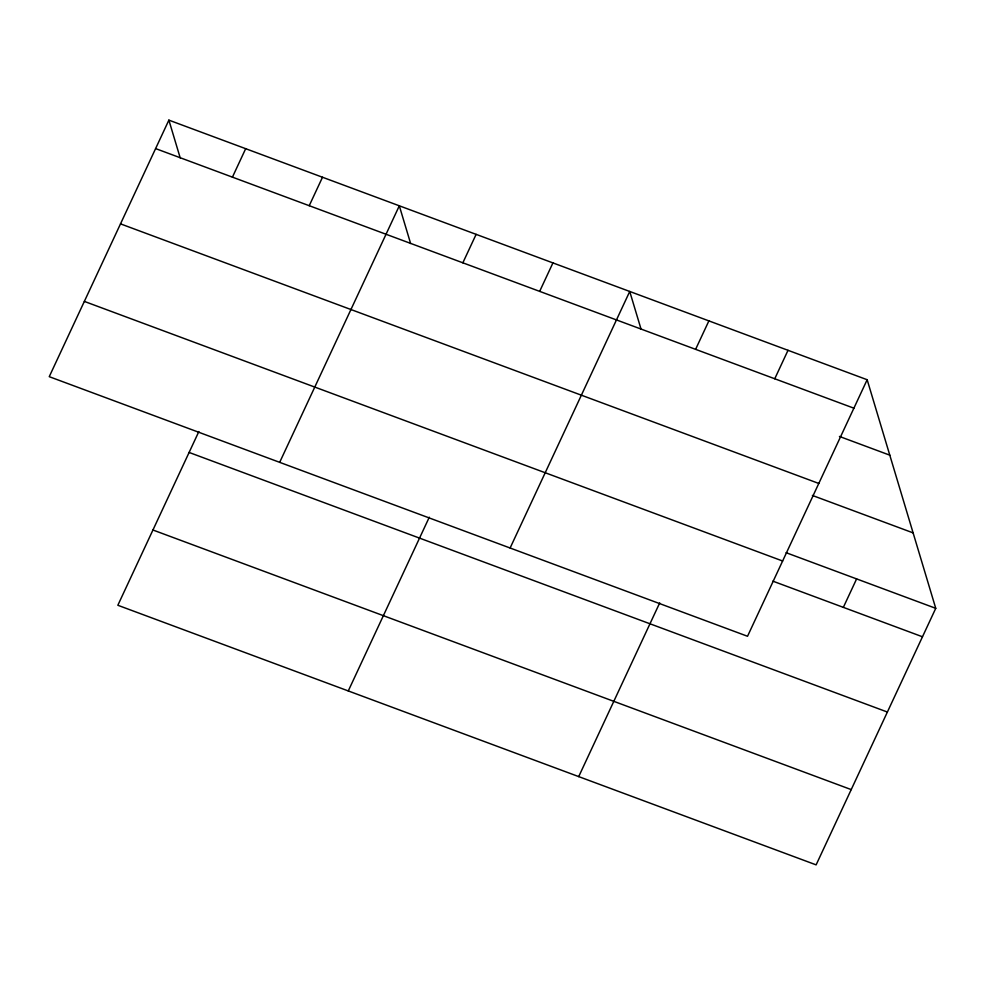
<?xml version="1.0" encoding="UTF-8"?>
<svg xmlns="http://www.w3.org/2000/svg" width="985" height="985" viewBox="0 0 985 985"><rect width="100%" height="100%" fill="white"/><g stroke="black" fill="none" stroke-linecap="round" stroke-linejoin="round"><path stroke-width="1.48" d="M168.878 120.133L49.25 376.676L747.529 636.273L867.157 379.73L168.878 120.133L180.193 157.859M232.423 177.152L245.684 148.686M198.859 431.541L117.843 605.27L816.122 864.867L935.75 608.324L867.157 379.73M309.228 205.705L322.501 177.251M279.678 462.347L399.307 205.803L410.622 243.517M462.851 262.81L476.124 234.356M348.271 690.941L429.288 517.211M539.657 291.375L552.93 262.909M510.119 548.005L629.735 291.474L641.063 329.187M695.607 349.343L708.88 320.888M578.712 776.599L659.716 602.882M774.752 378.769L788.012 350.315M843.345 607.363L856.618 578.897M155.605 148.587L853.884 408.184M839.429 436.441L889.787 455.168M120.515 223.866L818.794 483.45M812.391 495.443L913.12 532.885M786.104 552.696L935.75 608.324M84.353 301.41L782.632 561.007M772.843 581.15L922.477 636.778M189.108 452.447L887.386 712.044M152.946 530.004L851.225 789.601"/></g></svg>
